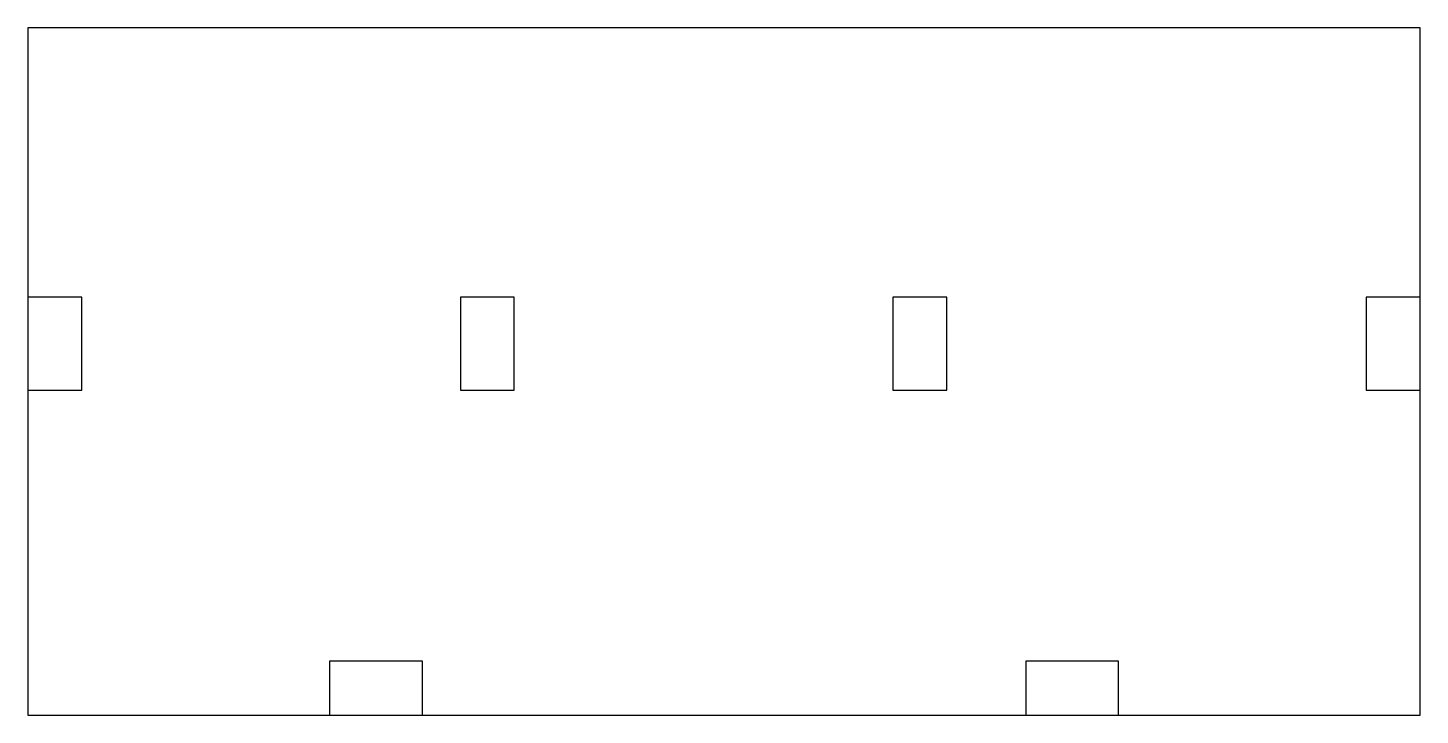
# Model space of a CAD drawing. Header units: millimetres. Extents: x 0 to 75, y 0 to 37.
import ezdxf

# ---------------------------------------------------------------- set-up
doc = ezdxf.new("R2010")
doc.units = ezdxf.units.MM
doc.layers.add('PINS', color=1, linetype='Continuous')
doc.layers.add('SKETCH', color=8, linetype='Continuous')

msp = doc.modelspace()

# ---------------------------------------------------------------- linework, layer by layer
at = {"layer": 'PINS', "color": 1}
for points in [[(0, 17.5), (2.9, 17.5), (2.9, 22.5), (0, 22.5)], [(23.3, 17.5), (26.2, 17.5), (26.2, 22.5), (23.3, 22.5)], [(46.6, 17.5), (49.5, 17.5), (49.5, 22.5), (46.6, 22.5)], [(72.1, 17.5), (75, 17.5), (75, 22.5), (72.1, 22.5)], [(16.25, 0), (21.25, 0), (21.25, 2.9), (16.25, 2.9)], [(53.75, 0), (58.75, 0), (58.75, 2.9), (53.75, 2.9)]]:
    msp.add_lwpolyline(points, close=True, dxfattribs=at)
at = {"layer": 'SKETCH', "color": 8}
msp.add_lwpolyline([(0, 0), (75, 0), (75, 37), (0, 37)], close=True, dxfattribs=at)

doc.saveas('drawing.dxf')
